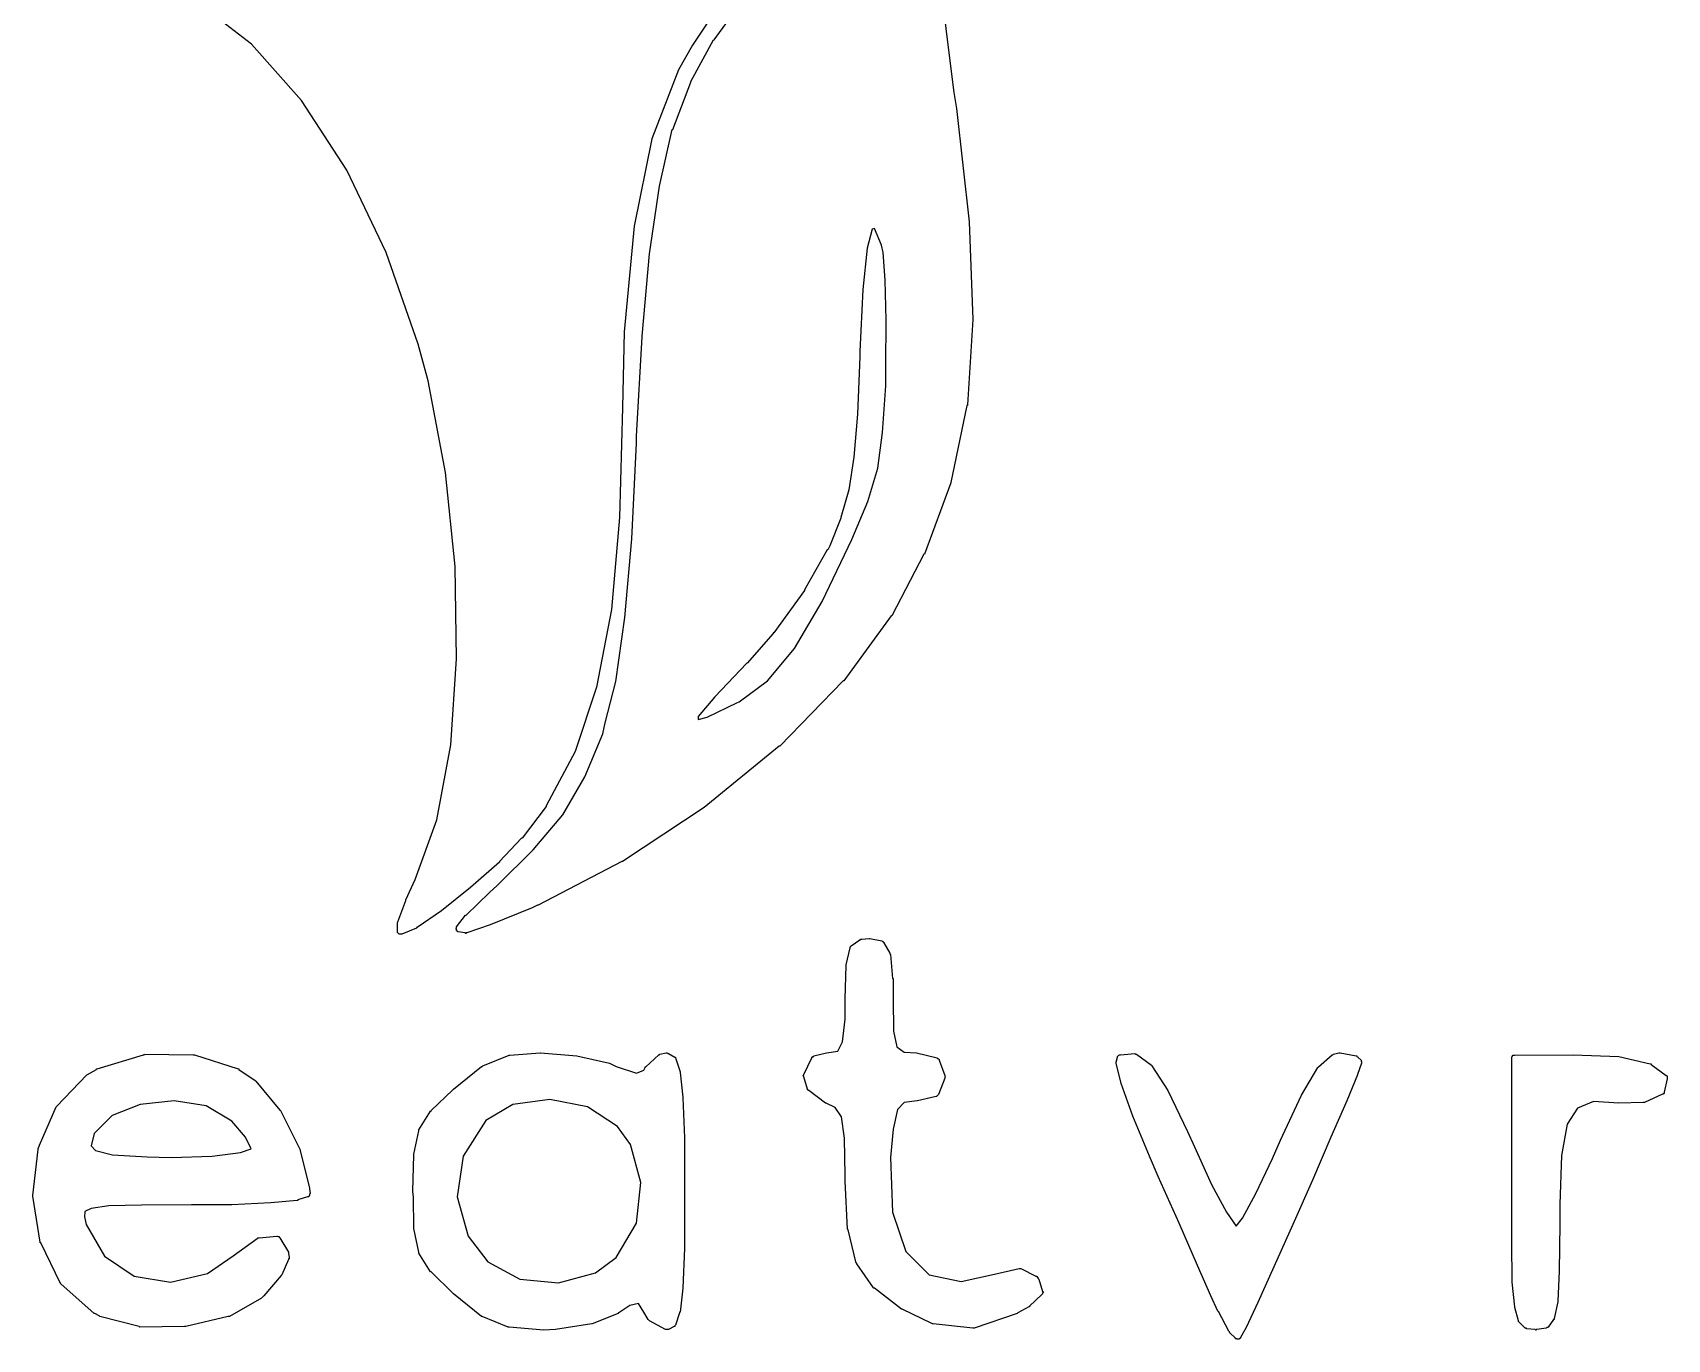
# Model space of a CAD drawing. Extents: x 93.8 to 153.2, y -121.7 to -73.6.
# Drawn here: x 119.163 to 121.821, y -121.678 to -119.553 of the extents above; entities that cross this region are included whole.
import ezdxf

# ---------------------------------------------------------------- set-up
doc = ezdxf.new("R2010")
doc.units = 0
doc.header["$MEASUREMENT"] = 0
doc.layers.add('BLACK', color=7, linetype='CONTINUOUS')

msp = doc.modelspace()

# ---------------------------------------------------------------- linework, layer by layer
at = {"layer": 'Black'}
for p, q in [((120.639, -119.468), (120.649, -119.555)), ((120.271, -119.564), (120.318, -119.5)), ((119.519, -119.571), (119.434, -119.506)), ((120.274, -119.516), (120.236, -119.573)), ((120.649, -119.555), (120.649, -119.555)), ((120.649, -119.555), (120.661, -119.65)), ((119.6, -119.663), (119.519, -119.571)), ((120.236, -119.573), (120.213, -119.613)), ((120.233, -119.632), (120.27, -119.564)), ((120.27, -119.564), (120.271, -119.564)), ((120.271, -119.564), (120.271, -119.564)), ((120.213, -119.613), (120.17, -119.725)), ((120.204, -119.71), (120.233, -119.633)), ((120.233, -119.633), (120.233, -119.632)), ((120.233, -119.632), (120.233, -119.632)), ((119.674, -119.776), (119.6, -119.663)), ((120.661, -119.65), (120.665, -119.676)), ((120.665, -119.676), (120.665, -119.676)), ((120.665, -119.676), (120.665, -119.676)), ((120.665, -119.676), (120.686, -119.86)), ((120.182, -119.802), (120.203, -119.71)), ((120.203, -119.71), (120.204, -119.71)), ((120.204, -119.71), (120.204, -119.71)), ((120.17, -119.725), (120.141, -119.867)), ((119.738, -119.91), (119.674, -119.776)), ((120.166, -119.912), (120.182, -119.802)), ((120.182, -119.802), (120.182, -119.802)), ((120.182, -119.802), (120.182, -119.802)), ((120.141, -119.867), (120.125, -120.039)), ((120.528, -119.872), (120.52, -119.903)), ((120.532, -119.871), (120.528, -119.872)), ((120.543, -119.898), (120.532, -119.871)), ((120.686, -119.86), (120.686, -119.86)), ((120.686, -119.86), (120.686, -119.86)), ((120.686, -119.86), (120.692, -120.019)), ((120.546, -119.91), (120.543, -119.898)), ((119.79, -120.059), (119.738, -119.91)), ((120.154, -120.046), (120.166, -119.912)), ((120.166, -119.912), (120.166, -119.912)), ((120.166, -119.912), (120.166, -119.912)), ((120.52, -119.903), (120.513, -119.97)), ((120.549, -119.955), (120.546, -119.91)), ((120.551, -120.02), (120.549, -119.955)), ((120.513, -119.97), (120.508, -120.071)), ((120.55, -120.095), (120.551, -120.02)), ((120.692, -120.019), (120.683, -120.158)), ((120.692, -120.019), (120.692, -120.019)), ((120.692, -120.019), (120.692, -120.019)), ((119.806, -120.119), (119.79, -120.059)), ((120.125, -120.039), (120.122, -120.162)), ((120.145, -120.209), (120.154, -120.047)), ((120.154, -120.047), (120.154, -120.046)), ((120.154, -120.046), (120.154, -120.046)), ((120.508, -120.079), (120.504, -120.173)), ((120.508, -120.071), (120.508, -120.079)), ((120.508, -120.079), (120.508, -120.079)), ((120.508, -120.079), (120.508, -120.079)), ((120.55, -120.127), (120.55, -120.095)), ((119.834, -120.268), (119.806, -120.119)), ((120.545, -120.203), (120.55, -120.127)), ((120.122, -120.162), (120.117, -120.341)), ((120.122, -120.162), (120.122, -120.162)), ((120.122, -120.162), (120.122, -120.162)), ((120.682, -120.159), (120.656, -120.284)), ((120.683, -120.159), (120.682, -120.159)), ((120.683, -120.158), (120.683, -120.159)), ((120.504, -120.173), (120.498, -120.243)), ((120.504, -120.173), (120.504, -120.173)), ((120.504, -120.173), (120.504, -120.173)), ((120.137, -120.376), (120.145, -120.22)), ((120.145, -120.21), (120.145, -120.209)), ((120.145, -120.209), (120.145, -120.209)), ((120.145, -120.22), (120.145, -120.21)), ((120.537, -120.261), (120.545, -120.203)), ((120.498, -120.243), (120.49, -120.296)), ((120.498, -120.243), (120.498, -120.243)), ((120.498, -120.243), (120.498, -120.243)), ((119.85, -120.421), (119.834, -120.268)), ((120.521, -120.315), (120.537, -120.261)), ((120.49, -120.296), (120.477, -120.341)), ((120.49, -120.296), (120.49, -120.296)), ((120.49, -120.296), (120.49, -120.296)), ((120.656, -120.285), (120.613, -120.401)), ((120.656, -120.284), (120.656, -120.284)), ((120.656, -120.284), (120.656, -120.285)), ((120.495, -120.377), (120.521, -120.315)), ((120.117, -120.341), (120.104, -120.491)), ((120.117, -120.341), (120.117, -120.341)), ((120.117, -120.341), (120.117, -120.341)), ((120.477, -120.342), (120.459, -120.387)), ((120.477, -120.341), (120.477, -120.341)), ((120.477, -120.341), (120.477, -120.342)), ((120.126, -120.504), (120.137, -120.376)), ((120.447, -120.478), (120.495, -120.377)), ((120.455, -120.394), (120.418, -120.459)), ((120.456, -120.394), (120.455, -120.394)), ((120.459, -120.387), (120.456, -120.394)), ((120.456, -120.394), (120.456, -120.394)), ((120.459, -120.387), (120.459, -120.387)), ((120.459, -120.387), (120.459, -120.387)), ((120.612, -120.401), (120.56, -120.501)), ((120.613, -120.401), (120.612, -120.401)), ((120.613, -120.401), (120.613, -120.401)), ((119.852, -120.571), (119.85, -120.421)), ((120.418, -120.46), (120.368, -120.529)), ((120.418, -120.459), (120.418, -120.459)), ((120.418, -120.459), (120.418, -120.46)), ((120.402, -120.554), (120.447, -120.478)), ((120.104, -120.491), (120.08, -120.617)), ((120.104, -120.491), (120.104, -120.491)), ((120.104, -120.491), (120.104, -120.491)), ((120.111, -120.608), (120.126, -120.504)), ((120.559, -120.501), (120.482, -120.607)), ((120.56, -120.501), (120.559, -120.501)), ((120.559, -120.501), (120.559, -120.501)), ((120.367, -120.53), (120.325, -120.578)), ((120.368, -120.529), (120.367, -120.529)), ((120.367, -120.529), (120.367, -120.53)), ((120.358, -120.607), (120.402, -120.554)), ((119.843, -120.711), (119.852, -120.571)), ((120.324, -120.578), (120.272, -120.633)), ((120.325, -120.578), (120.324, -120.578)), ((120.324, -120.578), (120.324, -120.578)), ((120.08, -120.617), (120.045, -120.722)), ((120.08, -120.617), (120.08, -120.617)), ((120.08, -120.617), (120.08, -120.617)), ((120.094, -120.675), (120.111, -120.608)), ((120.312, -120.641), (120.358, -120.607)), ((120.481, -120.607), (120.378, -120.713)), ((120.482, -120.607), (120.481, -120.607)), ((120.481, -120.607), (120.481, -120.607)), ((120.272, -120.633), (120.245, -120.665)), ((120.26, -120.666), (120.309, -120.642)), ((120.309, -120.642), (120.312, -120.641)), ((120.245, -120.665), (120.245, -120.67)), ((120.245, -120.67), (120.26, -120.666)), ((120.061, -120.763), (120.09, -120.693)), ((120.09, -120.693), (120.094, -120.675)), ((120.094, -120.675), (120.094, -120.675)), ((119.82, -120.833), (119.843, -120.711)), ((120.045, -120.722), (119.998, -120.81)), ((120.045, -120.722), (120.045, -120.722)), ((120.045, -120.722), (120.045, -120.722)), ((120.377, -120.713), (120.255, -120.813)), ((120.378, -120.713), (120.377, -120.713)), ((120.378, -120.713), (120.378, -120.713)), ((120.025, -120.825), (120.061, -120.763)), ((119.998, -120.811), (119.959, -120.863)), ((119.977, -120.882), (120.025, -120.825)), ((119.998, -120.81), (119.998, -120.81)), ((119.998, -120.81), (119.998, -120.811)), ((120.255, -120.813), (120.122, -120.901)), ((120.255, -120.813), (120.255, -120.813)), ((120.255, -120.813), (120.255, -120.813)), ((119.785, -120.93), (119.82, -120.833)), ((119.918, -120.94), (119.977, -120.882)), ((119.958, -120.863), (119.922, -120.901)), ((119.959, -120.863), (119.958, -120.863)), ((119.959, -120.863), (119.959, -120.863)), ((119.922, -120.902), (119.875, -120.943)), ((119.922, -120.901), (119.922, -120.901)), ((119.922, -120.901), (119.922, -120.902)), ((120.121, -120.901), (119.985, -120.972)), ((120.122, -120.901), (120.121, -120.901)), ((120.122, -120.901), (120.122, -120.901)), ((119.77, -120.963), (119.785, -120.93)), ((119.757, -120.999), (119.77, -120.964)), ((119.77, -120.964), (119.77, -120.963)), ((119.77, -120.964), (119.77, -120.964)), ((119.875, -120.943), (119.828, -120.981)), ((119.868, -120.988), (119.906, -120.951)), ((119.875, -120.943), (119.875, -120.943)), ((119.875, -120.943), (119.875, -120.943)), ((119.906, -120.951), (119.918, -120.94)), ((119.906, -120.951), (119.906, -120.951)), ((119.906, -120.951), (119.906, -120.951)), ((119.828, -120.981), (119.788, -121.008)), ((119.828, -120.981), (119.828, -120.981)), ((119.828, -120.981), (119.828, -120.981)), ((119.852, -121.007), (119.867, -120.988)), ((119.867, -120.988), (119.868, -120.988)), ((119.868, -120.988), (119.868, -120.988)), ((119.975, -120.976), (119.907, -121.004)), ((119.984, -120.972), (119.975, -120.976)), ((119.975, -120.976), (119.975, -120.976)), ((119.975, -120.976), (119.975, -120.976)), ((119.985, -120.972), (119.984, -120.972)), ((119.984, -120.972), (119.984, -120.972)), ((119.756, -121), (119.757, -120.999)), ((119.756, -121.014), (119.756, -121)), ((119.756, -121), (119.756, -121)), ((119.756, -121.015), (119.756, -121.014)), ((119.756, -121.016), (119.756, -121.015)), ((119.756, -121.015), (119.756, -121.015)), ((119.756, -121.015), (119.756, -121.015)), ((119.757, -121.016), (119.756, -121.016)), ((119.757, -121.017), (119.757, -121.016)), ((119.758, -121.018), (119.757, -121.017)), ((119.757, -121.017), (119.757, -121.017)), ((119.757, -121.017), (119.757, -121.017)), ((119.759, -121.019), (119.758, -121.018)), ((119.758, -121.018), (119.758, -121.018)), ((119.758, -121.018), (119.758, -121.018)), ((119.758, -121.018), (119.758, -121.018)), ((119.787, -121.009), (119.763, -121.019)), ((119.788, -121.008), (119.787, -121.008)), ((119.787, -121.008), (119.787, -121.009)), ((119.851, -121.01), (119.852, -121.009)), ((119.852, -121.011), (119.851, -121.01)), ((119.851, -121.01), (119.851, -121.01)), ((119.851, -121.01), (119.851, -121.01)), ((119.852, -121.008), (119.852, -121.007)), ((119.852, -121.009), (119.852, -121.008)), ((119.852, -121.008), (119.852, -121.008)), ((119.852, -121.008), (119.852, -121.008)), ((119.852, -121.009), (119.852, -121.009)), ((119.852, -121.012), (119.852, -121.011)), ((119.852, -121.013), (119.852, -121.012)), ((119.852, -121.012), (119.852, -121.012)), ((119.852, -121.012), (119.852, -121.012)), ((119.853, -121.013), (119.852, -121.013)), ((119.852, -121.013), (119.852, -121.013)), ((119.853, -121.014), (119.853, -121.013)), ((119.854, -121.014), (119.853, -121.014)), ((119.853, -121.014), (119.853, -121.014)), ((119.854, -121.015), (119.854, -121.014)), ((119.855, -121.015), (119.854, -121.015)), ((119.854, -121.015), (119.854, -121.015)), ((119.866, -121.017), (119.855, -121.015)), ((119.855, -121.015), (119.855, -121.015)), ((119.867, -121.017), (119.866, -121.017)), ((119.867, -121.018), (119.867, -121.017)), ((119.868, -121.018), (119.867, -121.018)), ((119.869, -121.017), (119.868, -121.017)), ((119.868, -121.017), (119.868, -121.018)), ((119.868, -121.018), (119.868, -121.018)), ((119.907, -121.004), (119.869, -121.017)), ((119.907, -121.004), (119.907, -121.004)), ((119.907, -121.004), (119.907, -121.004)), ((119.76, -121.019), (119.759, -121.019)), ((119.761, -121.019), (119.76, -121.019)), ((119.76, -121.019), (119.76, -121.019)), ((119.76, -121.019), (119.76, -121.019)), ((119.762, -121.019), (119.761, -121.019)), ((119.761, -121.019), (119.761, -121.019)), ((119.763, -121.019), (119.762, -121.019)), ((119.762, -121.019), (119.762, -121.019)), ((119.762, -121.019), (119.762, -121.019)), ((120.486, -121.069), (120.492, -121.041)), ((120.492, -121.041), (120.492, -121.04)), ((120.492, -121.04), (120.493, -121.04)), ((120.492, -121.041), (120.492, -121.041)), ((120.492, -121.041), (120.492, -121.041)), ((120.493, -121.039), (120.494, -121.038)), ((120.493, -121.04), (120.493, -121.039)), ((120.493, -121.039), (120.493, -121.039)), ((120.493, -121.04), (120.493, -121.04)), ((120.494, -121.038), (120.508, -121.028)), ((120.494, -121.038), (120.494, -121.038)), ((120.494, -121.038), (120.494, -121.038)), ((120.508, -121.028), (120.509, -121.028)), ((120.509, -121.028), (120.509, -121.027)), ((120.509, -121.027), (120.509, -121.027)), ((120.509, -121.027), (120.51, -121.027)), ((120.51, -121.027), (120.51, -121.027)), ((120.51, -121.027), (120.511, -121.027)), ((120.511, -121.027), (120.523, -121.026)), ((120.523, -121.026), (120.524, -121.026)), ((120.523, -121.026), (120.523, -121.026)), ((120.524, -121.026), (120.544, -121.03)), ((120.544, -121.03), (120.544, -121.03)), ((120.544, -121.03), (120.544, -121.03)), ((120.544, -121.03), (120.545, -121.031)), ((120.545, -121.031), (120.545, -121.031)), ((120.545, -121.031), (120.545, -121.031)), ((120.545, -121.031), (120.546, -121.031)), ((120.546, -121.031), (120.546, -121.032)), ((120.546, -121.032), (120.546, -121.032)), ((120.546, -121.032), (120.547, -121.032)), ((120.547, -121.032), (120.547, -121.033)), ((120.547, -121.033), (120.557, -121.05)), ((120.484, -121.124), (120.486, -121.07)), ((120.486, -121.07), (120.486, -121.069)), ((120.486, -121.07), (120.486, -121.07)), ((120.557, -121.05), (120.557, -121.05)), ((120.557, -121.05), (120.557, -121.05)), ((120.557, -121.05), (120.557, -121.051)), ((120.557, -121.051), (120.558, -121.052)), ((120.558, -121.052), (120.558, -121.052)), ((120.558, -121.052), (120.558, -121.052)), ((120.558, -121.052), (120.561, -121.091)), ((120.561, -121.091), (120.561, -121.091)), ((120.561, -121.091), (120.562, -121.091)), ((120.562, -121.091), (120.562, -121.124)), ((120.484, -121.157), (120.484, -121.124)), ((120.484, -121.124), (120.484, -121.124)), ((120.484, -121.124), (120.484, -121.124)), ((120.562, -121.124), (120.563, -121.177)), ((120.48, -121.194), (120.484, -121.157)), ((120.563, -121.177), (120.568, -121.202)), ((120.472, -121.209), (120.48, -121.194)), ((120.568, -121.202), (120.58, -121.211)), ((119.268, -121.238), (119.343, -121.215)), ((119.343, -121.215), (119.344, -121.215)), ((119.344, -121.215), (119.345, -121.214)), ((119.345, -121.214), (119.424, -121.215)), ((119.424, -121.215), (119.425, -121.215)), ((119.425, -121.215), (119.426, -121.215)), ((119.426, -121.215), (119.497, -121.238)), ((119.895, -121.233), (119.938, -121.216)), ((119.938, -121.216), (119.939, -121.216)), ((119.939, -121.216), (119.988, -121.212)), ((119.939, -121.216), (119.939, -121.216)), ((119.988, -121.212), (119.989, -121.212)), ((119.989, -121.212), (119.989, -121.212)), ((119.989, -121.212), (120.048, -121.217)), ((120.048, -121.217), (120.048, -121.217)), ((120.048, -121.217), (120.048, -121.217)), ((120.048, -121.217), (120.101, -121.229)), ((120.101, -121.229), (120.101, -121.229)), ((120.101, -121.229), (120.101, -121.229)), ((120.101, -121.229), (120.112, -121.234)), ((120.16, -121.235), (120.181, -121.215)), ((120.181, -121.215), (120.181, -121.215)), ((120.181, -121.215), (120.181, -121.215)), ((120.181, -121.215), (120.182, -121.215)), ((120.182, -121.215), (120.182, -121.214)), ((120.182, -121.214), (120.183, -121.214)), ((120.183, -121.214), (120.193, -121.212)), ((120.183, -121.214), (120.183, -121.214)), ((120.193, -121.212), (120.193, -121.212)), ((120.193, -121.212), (120.194, -121.212)), ((120.194, -121.212), (120.195, -121.212)), ((120.195, -121.212), (120.195, -121.212)), ((120.195, -121.212), (120.195, -121.212)), ((120.195, -121.212), (120.196, -121.213)), ((120.196, -121.213), (120.197, -121.213)), ((120.197, -121.213), (120.197, -121.213)), ((120.197, -121.213), (120.197, -121.213)), ((120.197, -121.213), (120.207, -121.219)), ((120.207, -121.219), (120.207, -121.219)), ((120.207, -121.219), (120.207, -121.219)), ((120.207, -121.219), (120.208, -121.219)), ((120.208, -121.219), (120.208, -121.22)), ((120.208, -121.22), (120.208, -121.22)), ((120.208, -121.22), (120.208, -121.22)), ((120.208, -121.22), (120.209, -121.221)), ((120.209, -121.221), (120.209, -121.222)), ((120.209, -121.222), (120.209, -121.222)), ((120.209, -121.222), (120.209, -121.222)), ((120.209, -121.222), (120.216, -121.243)), ((120.417, -121.247), (120.43, -121.22)), ((120.43, -121.22), (120.43, -121.219)), ((120.43, -121.219), (120.431, -121.219)), ((120.43, -121.22), (120.43, -121.22)), ((120.431, -121.219), (120.431, -121.218)), ((120.431, -121.218), (120.432, -121.218)), ((120.431, -121.219), (120.431, -121.219)), ((120.432, -121.218), (120.432, -121.218)), ((120.432, -121.218), (120.432, -121.218)), ((120.432, -121.218), (120.433, -121.218)), ((120.433, -121.217), (120.454, -121.212)), ((120.433, -121.218), (120.433, -121.217)), ((120.454, -121.212), (120.472, -121.209)), ((120.454, -121.212), (120.454, -121.212)), ((120.454, -121.212), (120.454, -121.212)), ((120.58, -121.211), (120.6, -121.212)), ((120.6, -121.212), (120.6, -121.212)), ((120.6, -121.212), (120.6, -121.212)), ((120.6, -121.212), (120.634, -121.22)), ((120.634, -121.22), (120.634, -121.221)), ((120.634, -121.221), (120.635, -121.221)), ((120.635, -121.221), (120.635, -121.221)), ((120.635, -121.221), (120.635, -121.221)), ((120.635, -121.221), (120.636, -121.222)), ((120.636, -121.222), (120.636, -121.222)), ((120.636, -121.222), (120.636, -121.222)), ((120.636, -121.222), (120.636, -121.222)), ((120.636, -121.222), (120.637, -121.223)), ((120.637, -121.223), (120.637, -121.224)), ((120.637, -121.224), (120.646, -121.249)), ((120.925, -121.227), (120.927, -121.219)), ((120.925, -121.228), (120.925, -121.227)), ((120.925, -121.227), (120.925, -121.227)), ((120.925, -121.227), (120.925, -121.227)), ((120.925, -121.229), (120.925, -121.228)), ((120.925, -121.228), (120.925, -121.228)), ((120.933, -121.262), (120.925, -121.229)), ((120.925, -121.229), (120.925, -121.229)), ((120.927, -121.218), (120.928, -121.217)), ((120.927, -121.219), (120.927, -121.218)), ((120.927, -121.218), (120.927, -121.218)), ((120.928, -121.217), (120.929, -121.216)), ((120.928, -121.217), (120.928, -121.217)), ((120.928, -121.217), (120.928, -121.217)), ((120.929, -121.216), (120.93, -121.215)), ((120.929, -121.216), (120.929, -121.216)), ((120.929, -121.216), (120.929, -121.216)), ((120.929, -121.216), (120.929, -121.216)), ((120.93, -121.215), (120.93, -121.215)), ((120.93, -121.215), (120.93, -121.215)), ((120.93, -121.215), (120.931, -121.215)), ((120.931, -121.215), (120.932, -121.215)), ((120.932, -121.215), (120.955, -121.213)), ((120.955, -121.213), (120.957, -121.214)), ((120.957, -121.214), (120.958, -121.214)), ((120.958, -121.214), (120.982, -121.232)), ((121.254, -121.235), (121.276, -121.215)), ((121.276, -121.215), (121.276, -121.215)), ((121.276, -121.215), (121.276, -121.215)), ((121.276, -121.215), (121.277, -121.215)), ((121.277, -121.215), (121.278, -121.214)), ((121.277, -121.215), (121.277, -121.215)), ((121.278, -121.214), (121.287, -121.212)), ((121.278, -121.214), (121.278, -121.214)), ((121.287, -121.212), (121.287, -121.212)), ((121.287, -121.212), (121.287, -121.212)), ((121.287, -121.212), (121.288, -121.212)), ((121.288, -121.212), (121.289, -121.212)), ((121.289, -121.212), (121.289, -121.212)), ((121.289, -121.212), (121.315, -121.217)), ((121.289, -121.212), (121.289, -121.212)), ((121.315, -121.217), (121.315, -121.217)), ((121.315, -121.217), (121.316, -121.217)), ((121.316, -121.217), (121.316, -121.218)), ((121.316, -121.218), (121.316, -121.218)), ((121.316, -121.218), (121.317, -121.218)), ((121.317, -121.218), (121.318, -121.219)), ((121.324, -121.229), (121.317, -121.247)), ((121.318, -121.219), (121.323, -121.224)), ((121.323, -121.224), (121.323, -121.224)), ((121.323, -121.224), (121.323, -121.224)), ((121.323, -121.224), (121.323, -121.225)), ((121.323, -121.225), (121.323, -121.226)), ((121.323, -121.226), (121.324, -121.226)), ((121.324, -121.226), (121.324, -121.226)), ((121.324, -121.226), (121.324, -121.226)), ((121.324, -121.226), (121.324, -121.227)), ((121.324, -121.227), (121.324, -121.227)), ((121.324, -121.227), (121.324, -121.227)), ((121.324, -121.227), (121.324, -121.228)), ((121.324, -121.228), (121.324, -121.229)), ((121.324, -121.229), (121.324, -121.229)), ((121.324, -121.229), (121.324, -121.229)), ((121.568, -121.219), (121.569, -121.218)), ((121.568, -121.22), (121.568, -121.219)), ((121.568, -121.219), (121.568, -121.219)), ((121.568, -121.221), (121.568, -121.22)), ((121.568, -121.22), (121.568, -121.22)), ((121.568, -121.22), (121.568, -121.22)), ((121.568, -121.439), (121.568, -121.221)), ((121.569, -121.218), (121.569, -121.217)), ((121.569, -121.217), (121.57, -121.217)), ((121.569, -121.218), (121.569, -121.218)), ((121.569, -121.218), (121.569, -121.218)), ((121.57, -121.217), (121.57, -121.216)), ((121.57, -121.216), (121.571, -121.216)), ((121.57, -121.217), (121.57, -121.217)), ((121.571, -121.216), (121.571, -121.216)), ((121.571, -121.216), (121.572, -121.216)), ((121.572, -121.216), (121.572, -121.216)), ((121.572, -121.216), (121.572, -121.216)), ((121.572, -121.216), (121.573, -121.216)), ((121.573, -121.216), (121.668, -121.215)), ((121.668, -121.215), (121.668, -121.215)), ((121.668, -121.215), (121.668, -121.215)), ((121.668, -121.215), (121.742, -121.218)), ((121.742, -121.218), (121.742, -121.218)), ((121.742, -121.218), (121.742, -121.218)), ((121.742, -121.218), (121.793, -121.23)), ((121.793, -121.23), (121.793, -121.23)), ((121.793, -121.23), (121.793, -121.23)), ((121.793, -121.23), (121.794, -121.23)), ((121.794, -121.23), (121.795, -121.23)), ((121.795, -121.23), (121.795, -121.231)), ((121.795, -121.231), (121.795, -121.231)), ((121.795, -121.231), (121.819, -121.249)), ((119.202, -121.299), (119.251, -121.248)), ((119.251, -121.248), (119.252, -121.247)), ((119.251, -121.248), (119.251, -121.248)), ((119.252, -121.247), (119.267, -121.239)), ((119.267, -121.239), (119.267, -121.238)), ((119.267, -121.238), (119.268, -121.238)), ((119.497, -121.238), (119.498, -121.238)), ((119.498, -121.238), (119.498, -121.239)), ((119.498, -121.239), (119.525, -121.257)), ((119.525, -121.257), (119.525, -121.257)), ((119.525, -121.257), (119.526, -121.258)), ((119.847, -121.271), (119.893, -121.234)), ((119.893, -121.234), (119.894, -121.234)), ((119.894, -121.234), (119.895, -121.233)), ((120.112, -121.234), (120.145, -121.245)), ((120.145, -121.245), (120.157, -121.24)), ((120.157, -121.24), (120.159, -121.236)), ((120.159, -121.236), (120.159, -121.235)), ((120.159, -121.235), (120.16, -121.235)), ((120.159, -121.236), (120.159, -121.236)), ((120.159, -121.236), (120.159, -121.236)), ((120.16, -121.235), (120.16, -121.235)), ((120.16, -121.235), (120.16, -121.235)), ((120.216, -121.243), (120.216, -121.243)), ((120.216, -121.243), (120.216, -121.244)), ((120.216, -121.244), (120.22, -121.284)), ((120.416, -121.249), (120.417, -121.248)), ((120.416, -121.25), (120.416, -121.249)), ((120.416, -121.249), (120.416, -121.249)), ((120.416, -121.249), (120.416, -121.249)), ((120.417, -121.25), (120.416, -121.25)), ((120.417, -121.248), (120.417, -121.247)), ((120.417, -121.247), (120.417, -121.247)), ((120.417, -121.247), (120.417, -121.247)), ((120.417, -121.251), (120.417, -121.25)), ((120.423, -121.271), (120.417, -121.251)), ((120.417, -121.251), (120.417, -121.251)), ((120.646, -121.253), (120.636, -121.28)), ((120.646, -121.249), (120.646, -121.249)), ((120.646, -121.249), (120.646, -121.25)), ((120.646, -121.25), (120.646, -121.25)), ((120.646, -121.25), (120.647, -121.251)), ((120.647, -121.251), (120.646, -121.252)), ((120.646, -121.252), (120.646, -121.253)), ((120.646, -121.253), (120.646, -121.253)), ((120.646, -121.253), (120.646, -121.253)), ((120.647, -121.251), (120.647, -121.251)), ((120.647, -121.251), (120.647, -121.251)), ((120.982, -121.232), (120.982, -121.232)), ((120.982, -121.232), (120.982, -121.232)), ((120.982, -121.232), (120.982, -121.232)), ((120.982, -121.232), (120.983, -121.233)), ((120.983, -121.233), (120.983, -121.233)), ((120.983, -121.233), (120.983, -121.233)), ((120.983, -121.233), (121.009, -121.273)), ((121.226, -121.281), (121.253, -121.236)), ((121.253, -121.236), (121.254, -121.235)), ((121.253, -121.236), (121.253, -121.236)), ((121.317, -121.248), (121.3, -121.29)), ((121.317, -121.247), (121.317, -121.248)), ((121.317, -121.248), (121.317, -121.248)), ((121.821, -121.254), (121.816, -121.276)), ((121.819, -121.249), (121.819, -121.249)), ((121.819, -121.249), (121.82, -121.249)), ((121.82, -121.249), (121.82, -121.249)), ((121.82, -121.249), (121.82, -121.25)), ((121.82, -121.25), (121.821, -121.25)), ((121.821, -121.25), (121.821, -121.25)), ((121.821, -121.25), (121.821, -121.251)), ((121.821, -121.251), (121.821, -121.251)), ((121.821, -121.251), (121.821, -121.252)), ((121.821, -121.252), (121.821, -121.252)), ((121.821, -121.252), (121.821, -121.253)), ((121.821, -121.253), (121.821, -121.253)), ((121.821, -121.253), (121.821, -121.253)), ((121.821, -121.253), (121.821, -121.254)), ((119.526, -121.258), (119.565, -121.305)), ((119.811, -121.306), (119.846, -121.272)), ((119.846, -121.272), (119.847, -121.271)), ((119.846, -121.272), (119.846, -121.272)), ((120.22, -121.284), (120.22, -121.285)), ((120.423, -121.272), (120.423, -121.271)), ((120.423, -121.271), (120.423, -121.271)), ((120.424, -121.272), (120.423, -121.272)), ((120.424, -121.273), (120.424, -121.272)), ((120.424, -121.272), (120.424, -121.272)), ((120.425, -121.273), (120.424, -121.273)), ((120.452, -121.294), (120.425, -121.273)), ((120.632, -121.283), (120.602, -121.29)), ((120.633, -121.283), (120.632, -121.283)), ((120.634, -121.282), (120.633, -121.283)), ((120.635, -121.281), (120.634, -121.282)), ((120.634, -121.282), (120.634, -121.282)), ((120.634, -121.282), (120.634, -121.282)), ((120.634, -121.282), (120.634, -121.282)), ((120.636, -121.28), (120.635, -121.281)), ((120.635, -121.281), (120.635, -121.281)), ((120.635, -121.281), (120.635, -121.281)), ((120.636, -121.28), (120.636, -121.28)), ((120.952, -121.315), (120.933, -121.262)), ((120.933, -121.262), (120.933, -121.262)), ((120.933, -121.262), (120.933, -121.262)), ((121.009, -121.273), (121.009, -121.273)), ((121.009, -121.273), (121.009, -121.273)), ((121.009, -121.273), (121.041, -121.34)), ((121.192, -121.354), (121.226, -121.281)), ((121.226, -121.281), (121.226, -121.281)), ((121.226, -121.281), (121.226, -121.281)), ((121.813, -121.279), (121.784, -121.293)), ((121.814, -121.279), (121.813, -121.279)), ((121.815, -121.279), (121.814, -121.279)), ((121.814, -121.279), (121.814, -121.279)), ((121.816, -121.278), (121.815, -121.278)), ((121.815, -121.278), (121.815, -121.278)), ((121.815, -121.278), (121.815, -121.279)), ((121.816, -121.276), (121.816, -121.276)), ((121.816, -121.276), (121.816, -121.277)), ((121.816, -121.277), (121.816, -121.277)), ((121.816, -121.277), (121.816, -121.278)), ((119.174, -121.362), (119.201, -121.3)), ((119.201, -121.3), (119.202, -121.299)), ((119.201, -121.3), (119.201, -121.3)), ((119.201, -121.3), (119.201, -121.3)), ((119.201, -121.3), (119.201, -121.3)), ((119.202, -121.299), (119.202, -121.299)), ((119.202, -121.299), (119.202, -121.299)), ((119.338, -121.296), (119.292, -121.314)), ((119.393, -121.29), (119.338, -121.296)), ((119.445, -121.298), (119.393, -121.29)), ((119.487, -121.323), (119.445, -121.298)), ((119.565, -121.305), (119.566, -121.306)), ((119.566, -121.306), (119.566, -121.306)), ((119.566, -121.306), (119.598, -121.37)), ((119.791, -121.337), (119.81, -121.307)), ((119.81, -121.307), (119.811, -121.307)), ((119.811, -121.307), (119.811, -121.306)), ((119.944, -121.296), (119.9, -121.322)), ((120.004, -121.288), (119.944, -121.296)), ((120.065, -121.3), (120.004, -121.288)), ((120.114, -121.332), (120.065, -121.3)), ((120.22, -121.285), (120.22, -121.285)), ((120.22, -121.285), (120.223, -121.35)), ((120.453, -121.294), (120.452, -121.294)), ((120.468, -121.301), (120.453, -121.294)), ((120.453, -121.294), (120.453, -121.294)), ((120.478, -121.316), (120.468, -121.301)), ((120.569, -121.304), (120.562, -121.336)), ((120.58, -121.293), (120.569, -121.304)), ((120.601, -121.29), (120.58, -121.293)), ((120.602, -121.29), (120.601, -121.29)), ((120.602, -121.29), (120.602, -121.29)), ((121.3, -121.29), (121.274, -121.349)), ((121.3, -121.29), (121.3, -121.29)), ((121.3, -121.29), (121.3, -121.29)), ((121.675, -121.302), (121.658, -121.328)), ((121.701, -121.291), (121.675, -121.302)), ((121.742, -121.294), (121.701, -121.291)), ((121.782, -121.293), (121.742, -121.294)), ((121.742, -121.294), (121.742, -121.294)), ((121.742, -121.294), (121.742, -121.294)), ((121.783, -121.293), (121.782, -121.293)), ((121.782, -121.293), (121.782, -121.293)), ((121.784, -121.293), (121.783, -121.293)), ((121.783, -121.293), (121.783, -121.293)), ((121.784, -121.293), (121.784, -121.293)), ((121.784, -121.293), (121.784, -121.293)), ((119.292, -121.314), (119.263, -121.343)), ((119.509, -121.349), (119.487, -121.323)), ((119.791, -121.338), (119.791, -121.337)), ((119.791, -121.337), (119.791, -121.337)), ((119.791, -121.337), (119.791, -121.337)), ((119.9, -121.322), (119.863, -121.38)), ((120.135, -121.361), (120.114, -121.332)), ((120.483, -121.351), (120.478, -121.316)), ((120.562, -121.336), (120.558, -121.382)), ((120.979, -121.38), (120.952, -121.315)), ((120.952, -121.315), (120.952, -121.315)), ((120.952, -121.315), (120.952, -121.315)), ((121.658, -121.328), (121.649, -121.379)), ((119.172, -121.368), (119.174, -121.362)), ((119.263, -121.343), (119.258, -121.363)), ((119.258, -121.363), (119.265, -121.371)), ((119.518, -121.368), (119.509, -121.349)), ((119.783, -121.377), (119.791, -121.339)), ((119.791, -121.339), (119.791, -121.338)), ((119.791, -121.339), (119.791, -121.339)), ((119.791, -121.339), (119.791, -121.339)), ((120.152, -121.423), (120.135, -121.361)), ((120.223, -121.35), (120.223, -121.35)), ((120.223, -121.35), (120.223, -121.35)), ((120.223, -121.35), (120.223, -121.437)), ((120.484, -121.412), (120.483, -121.351)), ((121.041, -121.34), (121.041, -121.34)), ((121.041, -121.34), (121.041, -121.34)), ((121.041, -121.34), (121.052, -121.365)), ((121.179, -121.384), (121.192, -121.354)), ((121.192, -121.354), (121.192, -121.354)), ((121.192, -121.354), (121.192, -121.354)), ((121.274, -121.349), (121.244, -121.419)), ((121.274, -121.349), (121.274, -121.349)), ((121.274, -121.349), (121.274, -121.349)), ((119.163, -121.444), (119.172, -121.369)), ((119.172, -121.369), (119.172, -121.368)), ((119.172, -121.368), (119.172, -121.368)), ((119.265, -121.371), (119.293, -121.378)), ((119.293, -121.378), (119.349, -121.381)), ((119.349, -121.381), (119.388, -121.382)), ((119.388, -121.382), (119.455, -121.38)), ((119.455, -121.38), (119.501, -121.374)), ((119.501, -121.374), (119.518, -121.368)), ((119.598, -121.37), (119.598, -121.37)), ((119.598, -121.37), (119.598, -121.371)), ((119.598, -121.371), (119.613, -121.432)), ((119.781, -121.437), (119.783, -121.378)), ((119.783, -121.378), (119.783, -121.377)), ((119.783, -121.378), (119.783, -121.378)), ((119.863, -121.38), (119.853, -121.446)), ((120.558, -121.382), (120.561, -121.471)), ((120.993, -121.413), (120.979, -121.38)), ((120.979, -121.38), (120.979, -121.38)), ((120.979, -121.38), (120.979, -121.38)), ((121.052, -121.365), (121.08, -121.426)), ((121.152, -121.441), (121.179, -121.384)), ((121.649, -121.379), (121.646, -121.458)), ((120.484, -121.421), (120.484, -121.412)), ((121.027, -121.489), (120.993, -121.413)), ((119.163, -121.445), (119.163, -121.444)), ((119.613, -121.444), (119.612, -121.445)), ((119.613, -121.432), (119.613, -121.433)), ((119.613, -121.433), (119.613, -121.433)), ((119.613, -121.433), (119.614, -121.441)), ((119.614, -121.441), (119.613, -121.442)), ((119.613, -121.442), (119.613, -121.443)), ((119.613, -121.443), (119.613, -121.443)), ((119.613, -121.443), (119.613, -121.443)), ((119.613, -121.443), (119.613, -121.444)), ((119.613, -121.444), (119.613, -121.444)), ((119.613, -121.444), (119.613, -121.444)), ((119.781, -121.438), (119.781, -121.437)), ((119.781, -121.437), (119.781, -121.437)), ((119.782, -121.446), (119.781, -121.438)), ((120.145, -121.489), (120.152, -121.423)), ((120.223, -121.437), (120.223, -121.437)), ((120.223, -121.437), (120.223, -121.437)), ((120.223, -121.437), (120.223, -121.53)), ((120.488, -121.499), (120.484, -121.421)), ((120.484, -121.421), (120.484, -121.421)), ((120.484, -121.421), (120.484, -121.421)), ((121.08, -121.426), (121.104, -121.471)), ((121.13, -121.481), (121.152, -121.441)), ((121.244, -121.419), (121.212, -121.491)), ((121.244, -121.419), (121.244, -121.419)), ((121.244, -121.419), (121.244, -121.419)), ((121.568, -121.52), (121.568, -121.439)), ((121.568, -121.439), (121.568, -121.439)), ((121.568, -121.439), (121.568, -121.439)), ((119.175, -121.52), (119.163, -121.445)), ((119.163, -121.445), (119.163, -121.445)), ((119.248, -121.47), (119.247, -121.479)), ((119.258, -121.465), (119.248, -121.47)), ((119.287, -121.461), (119.258, -121.465)), ((119.34, -121.46), (119.287, -121.461)), ((119.421, -121.459), (119.34, -121.46)), ((119.487, -121.459), (119.421, -121.459)), ((119.421, -121.459), (119.421, -121.459)), ((119.421, -121.459), (119.421, -121.459)), ((119.55, -121.456), (119.487, -121.459)), ((119.487, -121.459), (119.487, -121.459)), ((119.487, -121.459), (119.487, -121.459)), ((119.593, -121.452), (119.55, -121.456)), ((119.55, -121.456), (119.55, -121.456)), ((119.55, -121.456), (119.55, -121.456)), ((119.594, -121.452), (119.593, -121.452)), ((119.61, -121.446), (119.594, -121.451)), ((119.594, -121.451), (119.594, -121.452)), ((119.611, -121.446), (119.61, -121.446)), ((119.612, -121.446), (119.611, -121.446)), ((119.611, -121.446), (119.611, -121.446)), ((119.611, -121.446), (119.611, -121.446)), ((119.612, -121.445), (119.612, -121.445)), ((119.612, -121.445), (119.612, -121.446)), ((119.783, -121.497), (119.782, -121.446)), ((119.853, -121.446), (119.871, -121.51)), ((121.646, -121.458), (121.646, -121.49)), ((119.247, -121.479), (119.25, -121.491)), ((119.25, -121.491), (119.28, -121.543)), ((119.783, -121.498), (119.783, -121.497)), ((119.783, -121.497), (119.783, -121.497)), ((120.112, -121.545), (120.145, -121.489)), ((120.561, -121.471), (120.583, -121.535)), ((121.057, -121.558), (121.027, -121.489)), ((121.104, -121.471), (121.12, -121.494)), ((121.12, -121.494), (121.13, -121.481)), ((121.212, -121.491), (121.181, -121.56)), ((121.212, -121.491), (121.212, -121.491)), ((121.212, -121.491), (121.212, -121.491)), ((121.646, -121.49), (121.645, -121.567)), ((121.646, -121.49), (121.646, -121.49)), ((121.646, -121.49), (121.646, -121.49)), ((119.175, -121.521), (119.175, -121.52)), ((119.176, -121.521), (119.175, -121.521)), ((119.208, -121.587), (119.176, -121.521)), ((119.489, -121.542), (119.528, -121.514)), ((119.528, -121.514), (119.529, -121.513)), ((119.529, -121.513), (119.529, -121.513)), ((119.529, -121.513), (119.53, -121.513)), ((119.53, -121.513), (119.53, -121.513)), ((119.53, -121.513), (119.53, -121.513)), ((119.53, -121.513), (119.531, -121.513)), ((119.531, -121.513), (119.56, -121.51)), ((119.56, -121.51), (119.56, -121.51)), ((119.56, -121.51), (119.561, -121.51)), ((119.561, -121.51), (119.561, -121.51)), ((119.561, -121.51), (119.562, -121.511)), ((119.562, -121.511), (119.562, -121.511)), ((119.562, -121.511), (119.562, -121.511)), ((119.562, -121.511), (119.563, -121.511)), ((119.563, -121.511), (119.564, -121.511)), ((119.564, -121.511), (119.564, -121.511)), ((119.564, -121.511), (119.564, -121.511)), ((119.564, -121.511), (119.564, -121.512)), ((119.564, -121.512), (119.565, -121.513)), ((119.565, -121.513), (119.565, -121.513)), ((119.565, -121.513), (119.565, -121.513)), ((119.565, -121.513), (119.579, -121.536)), ((119.791, -121.536), (119.783, -121.498)), ((119.871, -121.51), (119.903, -121.552)), ((120.489, -121.5), (120.488, -121.499)), ((120.488, -121.499), (120.488, -121.499)), ((120.502, -121.554), (120.489, -121.5)), ((121.569, -121.584), (121.568, -121.52)), ((121.568, -121.52), (121.568, -121.52)), ((121.568, -121.52), (121.568, -121.52)), ((119.28, -121.543), (119.328, -121.575)), ((119.447, -121.571), (119.489, -121.542)), ((119.579, -121.548), (119.568, -121.573)), ((119.579, -121.536), (119.579, -121.536)), ((119.579, -121.536), (119.579, -121.536)), ((119.579, -121.536), (119.579, -121.537)), ((119.579, -121.537), (119.579, -121.537)), ((119.579, -121.537), (119.579, -121.538)), ((119.579, -121.538), (119.579, -121.538)), ((119.579, -121.538), (119.58, -121.545)), ((119.58, -121.547), (119.579, -121.547)), ((119.579, -121.547), (119.579, -121.548)), ((119.58, -121.545), (119.58, -121.546)), ((119.58, -121.546), (119.58, -121.546)), ((119.58, -121.546), (119.58, -121.546)), ((119.58, -121.546), (119.58, -121.547)), ((119.791, -121.537), (119.791, -121.536)), ((119.791, -121.536), (119.791, -121.536)), ((119.791, -121.536), (119.791, -121.536)), ((119.791, -121.538), (119.791, -121.537)), ((119.791, -121.537), (119.791, -121.537)), ((119.791, -121.537), (119.791, -121.537)), ((119.81, -121.568), (119.791, -121.538)), ((120.078, -121.57), (120.112, -121.545)), ((120.223, -121.53), (120.22, -121.594)), ((120.223, -121.53), (120.223, -121.53)), ((120.223, -121.53), (120.223, -121.53)), ((120.583, -121.535), (120.621, -121.573)), ((119.328, -121.575), (119.387, -121.585)), ((119.387, -121.585), (119.447, -121.571)), ((119.567, -121.574), (119.539, -121.607)), ((119.568, -121.573), (119.567, -121.574)), ((119.567, -121.574), (119.567, -121.574)), ((119.811, -121.568), (119.81, -121.568)), ((119.846, -121.603), (119.811, -121.568)), ((119.811, -121.568), (119.811, -121.568)), ((119.903, -121.552), (119.955, -121.58)), ((120.018, -121.586), (120.078, -121.57)), ((120.503, -121.554), (120.502, -121.554)), ((120.502, -121.554), (120.502, -121.554)), ((120.502, -121.554), (120.502, -121.554)), ((120.503, -121.555), (120.503, -121.554)), ((120.53, -121.594), (120.503, -121.555)), ((120.503, -121.555), (120.503, -121.555)), ((120.503, -121.555), (120.503, -121.555)), ((120.621, -121.573), (120.673, -121.584)), ((120.673, -121.584), (120.727, -121.572)), ((120.727, -121.572), (120.767, -121.563)), ((120.727, -121.572), (120.727, -121.572)), ((120.767, -121.563), (120.768, -121.563)), ((120.768, -121.563), (120.768, -121.563)), ((120.768, -121.563), (120.769, -121.563)), ((120.769, -121.563), (120.769, -121.563)), ((120.769, -121.563), (120.769, -121.563)), ((120.769, -121.563), (120.77, -121.563)), ((120.77, -121.563), (120.794, -121.575)), ((120.794, -121.575), (120.794, -121.575)), ((120.794, -121.575), (120.795, -121.575)), ((120.795, -121.575), (120.795, -121.575)), ((120.795, -121.575), (120.796, -121.576)), ((120.796, -121.576), (120.796, -121.576)), ((120.796, -121.576), (120.796, -121.576)), ((120.796, -121.576), (120.798, -121.579)), ((121.079, -121.607), (121.057, -121.558)), ((121.181, -121.56), (121.155, -121.618)), ((121.181, -121.56), (121.181, -121.56)), ((121.181, -121.56), (121.181, -121.56)), ((121.645, -121.567), (121.643, -121.616)), ((121.645, -121.567), (121.645, -121.567)), ((121.645, -121.567), (121.645, -121.567)), ((119.209, -121.587), (119.208, -121.587)), ((119.208, -121.587), (119.208, -121.587)), ((119.208, -121.587), (119.208, -121.587)), ((119.209, -121.588), (119.209, -121.587)), ((119.263, -121.636), (119.209, -121.588)), ((119.209, -121.588), (119.209, -121.588)), ((119.209, -121.588), (119.209, -121.588)), ((119.847, -121.604), (119.846, -121.603)), ((119.846, -121.603), (119.846, -121.603)), ((119.846, -121.603), (119.846, -121.603)), ((119.955, -121.58), (120.018, -121.586)), ((120.22, -121.595), (120.216, -121.634)), ((120.22, -121.594), (120.22, -121.594)), ((120.22, -121.594), (120.22, -121.595)), ((120.531, -121.595), (120.53, -121.594)), ((120.532, -121.595), (120.531, -121.595)), ((120.576, -121.629), (120.532, -121.595)), ((120.798, -121.579), (120.798, -121.579)), ((120.798, -121.579), (120.798, -121.579)), ((120.798, -121.579), (120.799, -121.58)), ((120.799, -121.58), (120.799, -121.58)), ((120.799, -121.58), (120.799, -121.58)), ((120.799, -121.58), (120.799, -121.58)), ((120.799, -121.58), (120.805, -121.6)), ((120.805, -121.6), (120.806, -121.6)), ((120.806, -121.602), (120.805, -121.603)), ((120.805, -121.603), (120.805, -121.603)), ((120.805, -121.603), (120.805, -121.603)), ((120.805, -121.603), (120.805, -121.604)), ((120.806, -121.6), (120.806, -121.6)), ((120.806, -121.6), (120.806, -121.601)), ((120.806, -121.601), (120.806, -121.601)), ((120.806, -121.601), (120.806, -121.602)), ((120.806, -121.602), (120.806, -121.602)), ((120.806, -121.602), (120.806, -121.602)), ((121.569, -121.585), (121.569, -121.584)), ((121.569, -121.584), (121.569, -121.584)), ((121.573, -121.625), (121.569, -121.585)), ((119.535, -121.611), (119.483, -121.641)), ((119.536, -121.61), (119.535, -121.611)), ((119.535, -121.611), (119.535, -121.611)), ((119.539, -121.607), (119.536, -121.61)), ((119.539, -121.607), (119.539, -121.607)), ((119.539, -121.607), (119.539, -121.607)), ((119.893, -121.641), (119.847, -121.604)), ((119.847, -121.604), (119.847, -121.604)), ((119.847, -121.604), (119.847, -121.604)), ((120.134, -121.623), (120.116, -121.635)), ((120.148, -121.62), (120.134, -121.623)), ((120.157, -121.634), (120.148, -121.62)), ((120.577, -121.629), (120.576, -121.629)), ((120.625, -121.652), (120.577, -121.629)), ((120.577, -121.629), (120.577, -121.629)), ((120.783, -121.625), (120.765, -121.635)), ((120.784, -121.625), (120.783, -121.625)), ((120.804, -121.605), (120.784, -121.624)), ((120.784, -121.624), (120.784, -121.625)), ((120.805, -121.604), (120.804, -121.605)), ((120.804, -121.605), (120.804, -121.605)), ((120.804, -121.605), (120.804, -121.605)), ((121.09, -121.632), (121.079, -121.607)), ((121.079, -121.607), (121.079, -121.607)), ((121.079, -121.607), (121.079, -121.607)), ((121.155, -121.618), (121.136, -121.659)), ((121.155, -121.618), (121.155, -121.618)), ((121.155, -121.618), (121.155, -121.618)), ((121.573, -121.626), (121.573, -121.625)), ((121.573, -121.625), (121.573, -121.625)), ((121.579, -121.648), (121.573, -121.626)), ((121.643, -121.617), (121.637, -121.644)), ((121.643, -121.616), (121.643, -121.616)), ((121.643, -121.616), (121.643, -121.617)), ((119.264, -121.636), (119.263, -121.636)), ((119.263, -121.636), (119.263, -121.636)), ((119.271, -121.64), (119.264, -121.636)), ((119.272, -121.641), (119.271, -121.64)), ((119.336, -121.657), (119.272, -121.641)), ((119.272, -121.641), (119.272, -121.641)), ((119.481, -121.641), (119.412, -121.657)), ((119.482, -121.641), (119.481, -121.641)), ((119.483, -121.641), (119.482, -121.641)), ((119.894, -121.641), (119.893, -121.641)), ((119.936, -121.658), (119.894, -121.641)), ((119.894, -121.641), (119.894, -121.641)), ((120.072, -121.653), (120.013, -121.662)), ((120.073, -121.653), (120.072, -121.653)), ((120.072, -121.653), (120.072, -121.653)), ((120.115, -121.636), (120.073, -121.653)), ((120.116, -121.635), (120.115, -121.635)), ((120.115, -121.635), (120.115, -121.636)), ((120.164, -121.646), (120.157, -121.634)), ((120.157, -121.634), (120.157, -121.634)), ((120.165, -121.647), (120.164, -121.646)), ((120.166, -121.648), (120.165, -121.647)), ((120.165, -121.647), (120.165, -121.647)), ((120.165, -121.647), (120.165, -121.647)), ((120.192, -121.662), (120.166, -121.648)), ((120.166, -121.648), (120.166, -121.648)), ((120.166, -121.648), (120.166, -121.648)), ((120.208, -121.655), (120.207, -121.656)), ((120.207, -121.656), (120.207, -121.656)), ((120.207, -121.656), (120.207, -121.656)), ((120.207, -121.656), (120.207, -121.657)), ((120.215, -121.635), (120.208, -121.655)), ((120.208, -121.655), (120.208, -121.655)), ((120.208, -121.655), (120.208, -121.655)), ((120.208, -121.655), (120.208, -121.655)), ((120.216, -121.634), (120.215, -121.634)), ((120.215, -121.634), (120.215, -121.635)), ((120.626, -121.653), (120.625, -121.652)), ((120.627, -121.653), (120.626, -121.653)), ((120.692, -121.66), (120.627, -121.653)), ((120.764, -121.636), (120.694, -121.66)), ((120.765, -121.635), (120.764, -121.636)), ((120.764, -121.636), (120.764, -121.636)), ((121.091, -121.633), (121.09, -121.632)), ((121.108, -121.665), (121.091, -121.633)), ((121.091, -121.633), (121.091, -121.633)), ((121.579, -121.649), (121.579, -121.648)), ((121.579, -121.648), (121.579, -121.648)), ((121.58, -121.65), (121.579, -121.649)), ((121.579, -121.649), (121.579, -121.649)), ((121.579, -121.649), (121.579, -121.649)), ((121.589, -121.659), (121.58, -121.65)), ((121.58, -121.65), (121.58, -121.65)), ((121.636, -121.646), (121.627, -121.658)), ((121.637, -121.646), (121.636, -121.646)), ((121.637, -121.644), (121.637, -121.644)), ((121.637, -121.644), (121.637, -121.644)), ((121.637, -121.644), (121.637, -121.645)), ((121.637, -121.645), (121.637, -121.645)), ((121.637, -121.645), (121.637, -121.646)), ((119.337, -121.658), (119.336, -121.657)), ((119.336, -121.657), (119.336, -121.657)), ((119.41, -121.657), (119.337, -121.658)), ((119.411, -121.657), (119.41, -121.657)), ((119.412, -121.657), (119.411, -121.657)), ((119.937, -121.658), (119.936, -121.658)), ((119.938, -121.658), (119.937, -121.658)), ((119.994, -121.663), (119.938, -121.658)), ((120.013, -121.662), (119.994, -121.663)), ((119.994, -121.663), (119.994, -121.662)), ((119.994, -121.662), (119.994, -121.663)), ((120.013, -121.662), (120.013, -121.662)), ((120.013, -121.662), (120.013, -121.662)), ((120.193, -121.662), (120.192, -121.662)), ((120.194, -121.662), (120.193, -121.662)), ((120.195, -121.662), (120.194, -121.662)), ((120.194, -121.662), (120.194, -121.662)), ((120.194, -121.662), (120.194, -121.662)), ((120.196, -121.662), (120.195, -121.662)), ((120.195, -121.662), (120.195, -121.662)), ((120.195, -121.662), (120.195, -121.662)), ((120.197, -121.662), (120.196, -121.662)), ((120.196, -121.662), (120.196, -121.662)), ((120.206, -121.657), (120.197, -121.662)), ((120.207, -121.657), (120.206, -121.657)), ((120.206, -121.657), (120.206, -121.657)), ((120.206, -121.657), (120.206, -121.657)), ((120.693, -121.66), (120.692, -121.66)), ((120.692, -121.66), (120.692, -121.66)), ((120.692, -121.66), (120.692, -121.66)), ((120.694, -121.66), (120.693, -121.66)), ((120.694, -121.66), (120.694, -121.66)), ((120.694, -121.66), (120.694, -121.66)), ((121.109, -121.666), (121.108, -121.665)), ((121.109, -121.667), (121.109, -121.666)), ((121.119, -121.676), (121.109, -121.667)), ((121.119, -121.677), (121.119, -121.676)), ((121.12, -121.677), (121.119, -121.677)), ((121.121, -121.677), (121.12, -121.677)), ((121.12, -121.677), (121.12, -121.677)), ((121.121, -121.678), (121.121, -121.677)), ((121.121, -121.677), (121.121, -121.677)), ((121.122, -121.678), (121.121, -121.678)), ((121.123, -121.678), (121.122, -121.678)), ((121.122, -121.678), (121.122, -121.678)), ((121.124, -121.678), (121.123, -121.678)), ((121.123, -121.678), (121.123, -121.678)), ((121.125, -121.677), (121.124, -121.678)), ((121.124, -121.678), (121.124, -121.678)), ((121.124, -121.678), (121.124, -121.678)), ((121.126, -121.677), (121.125, -121.677)), ((121.125, -121.677), (121.125, -121.677)), ((121.127, -121.676), (121.126, -121.676)), ((121.126, -121.676), (121.126, -121.677)), ((121.126, -121.677), (121.126, -121.677)), ((121.126, -121.677), (121.126, -121.677)), ((121.136, -121.659), (121.127, -121.675)), ((121.127, -121.675), (121.127, -121.675)), ((121.127, -121.675), (121.127, -121.676)), ((121.136, -121.659), (121.136, -121.659)), ((121.136, -121.659), (121.136, -121.659)), ((121.59, -121.66), (121.589, -121.659)), ((121.591, -121.66), (121.59, -121.66)), ((121.592, -121.66), (121.591, -121.66)), ((121.591, -121.66), (121.591, -121.66)), ((121.591, -121.66), (121.591, -121.66)), ((121.592, -121.661), (121.592, -121.66)), ((121.606, -121.662), (121.592, -121.661)), ((121.607, -121.663), (121.606, -121.662)), ((121.606, -121.662), (121.606, -121.662)), ((121.608, -121.663), (121.607, -121.663)), ((121.609, -121.662), (121.608, -121.662)), ((121.608, -121.662), (121.608, -121.663)), ((121.624, -121.66), (121.609, -121.662)), ((121.625, -121.659), (121.624, -121.66)), ((121.624, -121.66), (121.624, -121.66)), ((121.624, -121.66), (121.624, -121.66)), ((121.626, -121.659), (121.625, -121.659)), ((121.627, -121.658), (121.626, -121.659)), ((121.626, -121.659), (121.626, -121.659)), ((121.626, -121.659), (121.626, -121.659)), ((121.626, -121.659), (121.626, -121.659)), ((121.627, -121.658), (121.627, -121.658)), ((121.627, -121.658), (121.627, -121.658))]:
    msp.add_line(p, q, dxfattribs=at)

doc.saveas('drawing.dxf')
